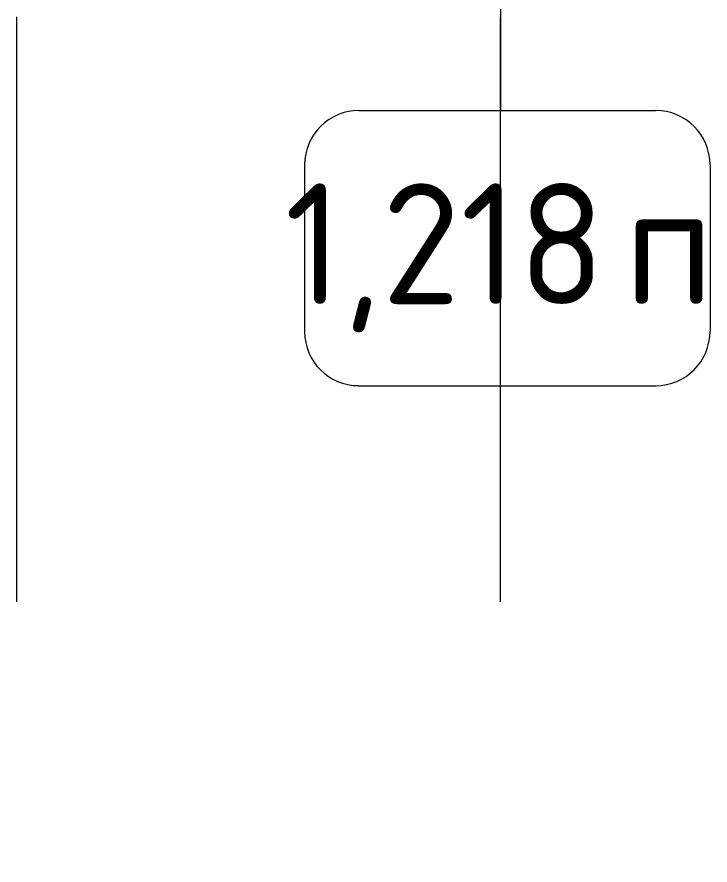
# Model space of a CAD drawing. Header units: millimetres. Extents: x 35840 to 252964, y -8553 to 29000.
# Drawn here: x 47660 to 48807, y 23494 to 24898 of the extents above; entities that cross this region are included whole.
import ezdxf

# ---------------------------------------------------------------- set-up
doc = ezdxf.new("R2010")
doc.units = ezdxf.units.MM
doc.linetypes.add('Осевая', pattern=[3175, 635, -476.25, 1587.5, -476.25])
doc.layers.add('I-FURN-IDEN', color=7, linetype='Continuous', lineweight=9)
doc.layers.add('Оси-2', color=7, linetype='Осевая', lineweight=9)
doc.styles.add('GOST Common', font='GOST_Common.ttf', dxfattribs={"height": 200})

# ---------------------------------------------------------------- blocks, each defined once
blk = doc.blocks.new('Марка_Мебель - В прямоуг_Balcon_Марка-25523697-План расстановки мебели и оборудования 1 этажа в осях 12-23')
at = {"layer": 'I-FURN-IDEN'}
for p, q in [((-2.455, 2.278), (2.455, 2.278)), ((-3.355, 1.378), (-3.355, -1.384)), ((3.355, 1.378), (3.355, -1.378)), ((-2.461, -2.278), (2.455, -2.278))]:
    blk.add_line(p, q, dxfattribs=at)
for centre, radius, start, end in [((-2.455, 1.378), 0.9, 90, 180), ((2.455, 1.378), 0.9, 0, 90), ((-2.461, -1.384), 0.893, 180, 270), ((2.455, -1.378), 0.9, 270, 0)]:
    blk.add_arc(centre, radius, start, end, dxfattribs=at)

msp = doc.modelspace()

# ---------------------------------------------------------------- linework, layer by layer
at = {"layer": 'I-FURN-IDEN'}
msp.add_line((48460, 25190), (48460, 24743.3), dxfattribs=at)
at = {"layer": 'Оси-2'}
for p, q in [((47660, 593.7), (47660, 24898.1)), ((48460, 593.7), (48460, 24898.1))]:
    msp.add_line(p, q, dxfattribs=at)

# ---------------------------------------------------------------- block references
at = {"layer": 'I-FURN-IDEN', "xscale": 99.99999999999993, "yscale": 99.99999999999993, "zscale": 99.99999999999993}
msp.add_blockref('Марка_Мебель - В прямоуг_Balcon_Марка-25523697-План расстановки мебели и оборудования 1 этажа в осях 12-23', (48471.5, 24515.5), dxfattribs=at)

# ---------------------------------------------------------------- texts
at = {"layer": 'I-FURN-IDEN', "char_height": 200, "attachment_point": 1, "style": 'GOST Common'}
for s, insert, width in [('1,218', (48103, 24622.6), 681.434), ('\\fGOST Common|b0|i0|c204|p34|;п', (48665.2, 24622.6), 176.371)]:
    msp.add_mtext(s, dxfattribs=dict(at, insert=insert, width=width))

doc.saveas('drawing.dxf')
